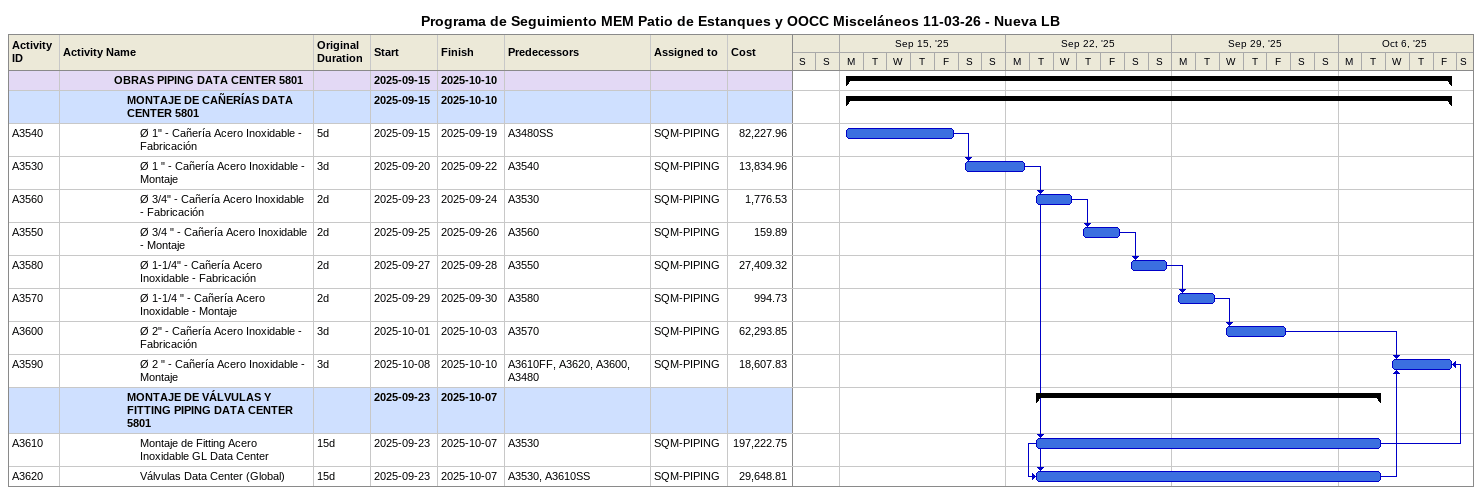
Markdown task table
Programa de Seguimiento MEM Patio de Estanques y OOCC Misceláneos 11-03-26 - Nueva LB

| ID | Level | Task | Original duration | Start | Finish | Predecessors | Resources | Cost |
|---|---|---|---|---|---|---|---|---|
|  | 5 | **OBRAS PIPING DATA CENTER 5801** |  | 2025-09-15 | 2025-10-10 |  |  |  |
|  | 6 | **MONTAJE DE CAÑERÍAS DATA CENTER 5801** |  | 2025-09-15 | 2025-10-10 |  |  |  |
| A3540 | 7 | Ø 1" - Cañería Acero Inoxidable - Fabricación | 5d | 2025-09-15 | 2025-09-19 | A3480SS | SQM-PIPING | 82227.96 |
| A3530 | 7 | Ø 1 " - Cañería Acero Inoxidable - Montaje | 3d | 2025-09-20 | 2025-09-22 | A3540 | SQM-PIPING | 13834.96 |
| A3560 | 7 | Ø 3/4" - Cañería Acero Inoxidable - Fabricación | 2d | 2025-09-23 | 2025-09-24 | A3530 | SQM-PIPING | 1776.53 |
| A3550 | 7 | Ø 3/4 " - Cañería Acero Inoxidable - Montaje | 2d | 2025-09-25 | 2025-09-26 | A3560 | SQM-PIPING | 159.89 |
| A3580 | 7 | Ø 1-1/4" - Cañería Acero Inoxidable - Fabricación | 2d | 2025-09-27 | 2025-09-28 | A3550 | SQM-PIPING | 27409.32 |
| A3570 | 7 | Ø 1-1/4 " - Cañería Acero Inoxidable - Montaje | 2d | 2025-09-29 | 2025-09-30 | A3580 | SQM-PIPING | 994.73 |
| A3600 | 7 | Ø 2" - Cañería Acero Inoxidable - Fabricación | 3d | 2025-10-01 | 2025-10-03 | A3570 | SQM-PIPING | 62293.85 |
| A3590 | 7 | Ø 2 " - Cañería Acero Inoxidable - Montaje | 3d | 2025-10-08 | 2025-10-10 | A3610FF, A3620, A3600, A3480 | SQM-PIPING | 18607.83 |
|  | 6 | **MONTAJE DE VÁLVULAS Y FITTING PIPING DATA CENTER 5801** |  | 2025-09-23 | 2025-10-07 |  |  |  |
| A3610 | 7 | Montaje de Fitting Acero Inoxidable GL Data Center | 15d | 2025-09-23 | 2025-10-07 | A3530 | SQM-PIPING | 197222.75 |
| A3620 | 7 | Válvulas Data Center (Global) | 15d | 2025-09-23 | 2025-10-07 | A3530, A3610SS | SQM-PIPING | 29648.81 |
